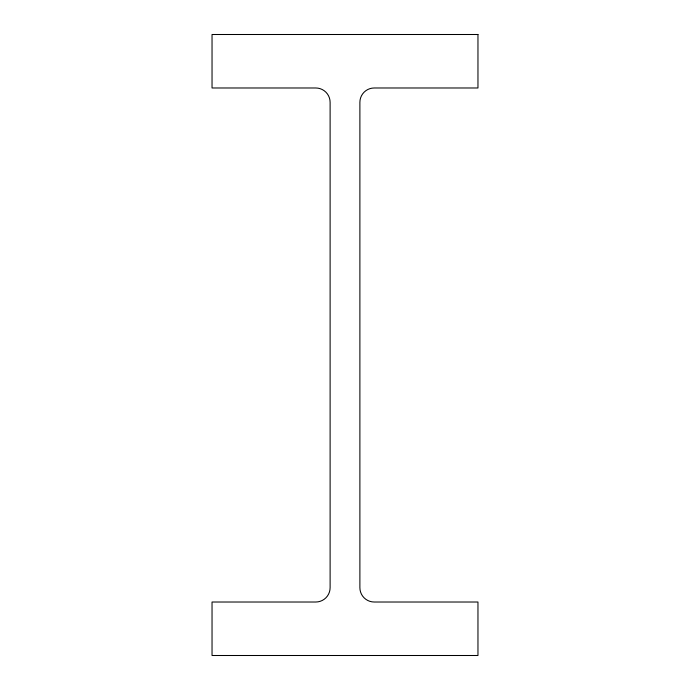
<?xml version="1.0" encoding="UTF-8"?>
<svg xmlns="http://www.w3.org/2000/svg" width="690" height="690" viewBox="0 0 690 690"><rect width="100%" height="100%" fill="white"/><g stroke="black" fill="none" stroke-linecap="round" stroke-linejoin="round"><path stroke-width="1.03" d="M477.963 34.5L212.037 34.5L212.037 87.984L315.761 87.984A14.352 14.352 0 0 1 330.113 102.344L330.113 587.656A14.352 14.352 0 0 1 315.761 602.016L212.037 602.016L212.037 655.5L477.963 655.5L477.963 602.016L374.239 602.016A14.352 14.352 0 0 1 359.887 587.656L359.887 102.344A14.352 14.352 0 0 1 374.239 87.984L477.963 87.984L477.963 34.5"/></g></svg>
